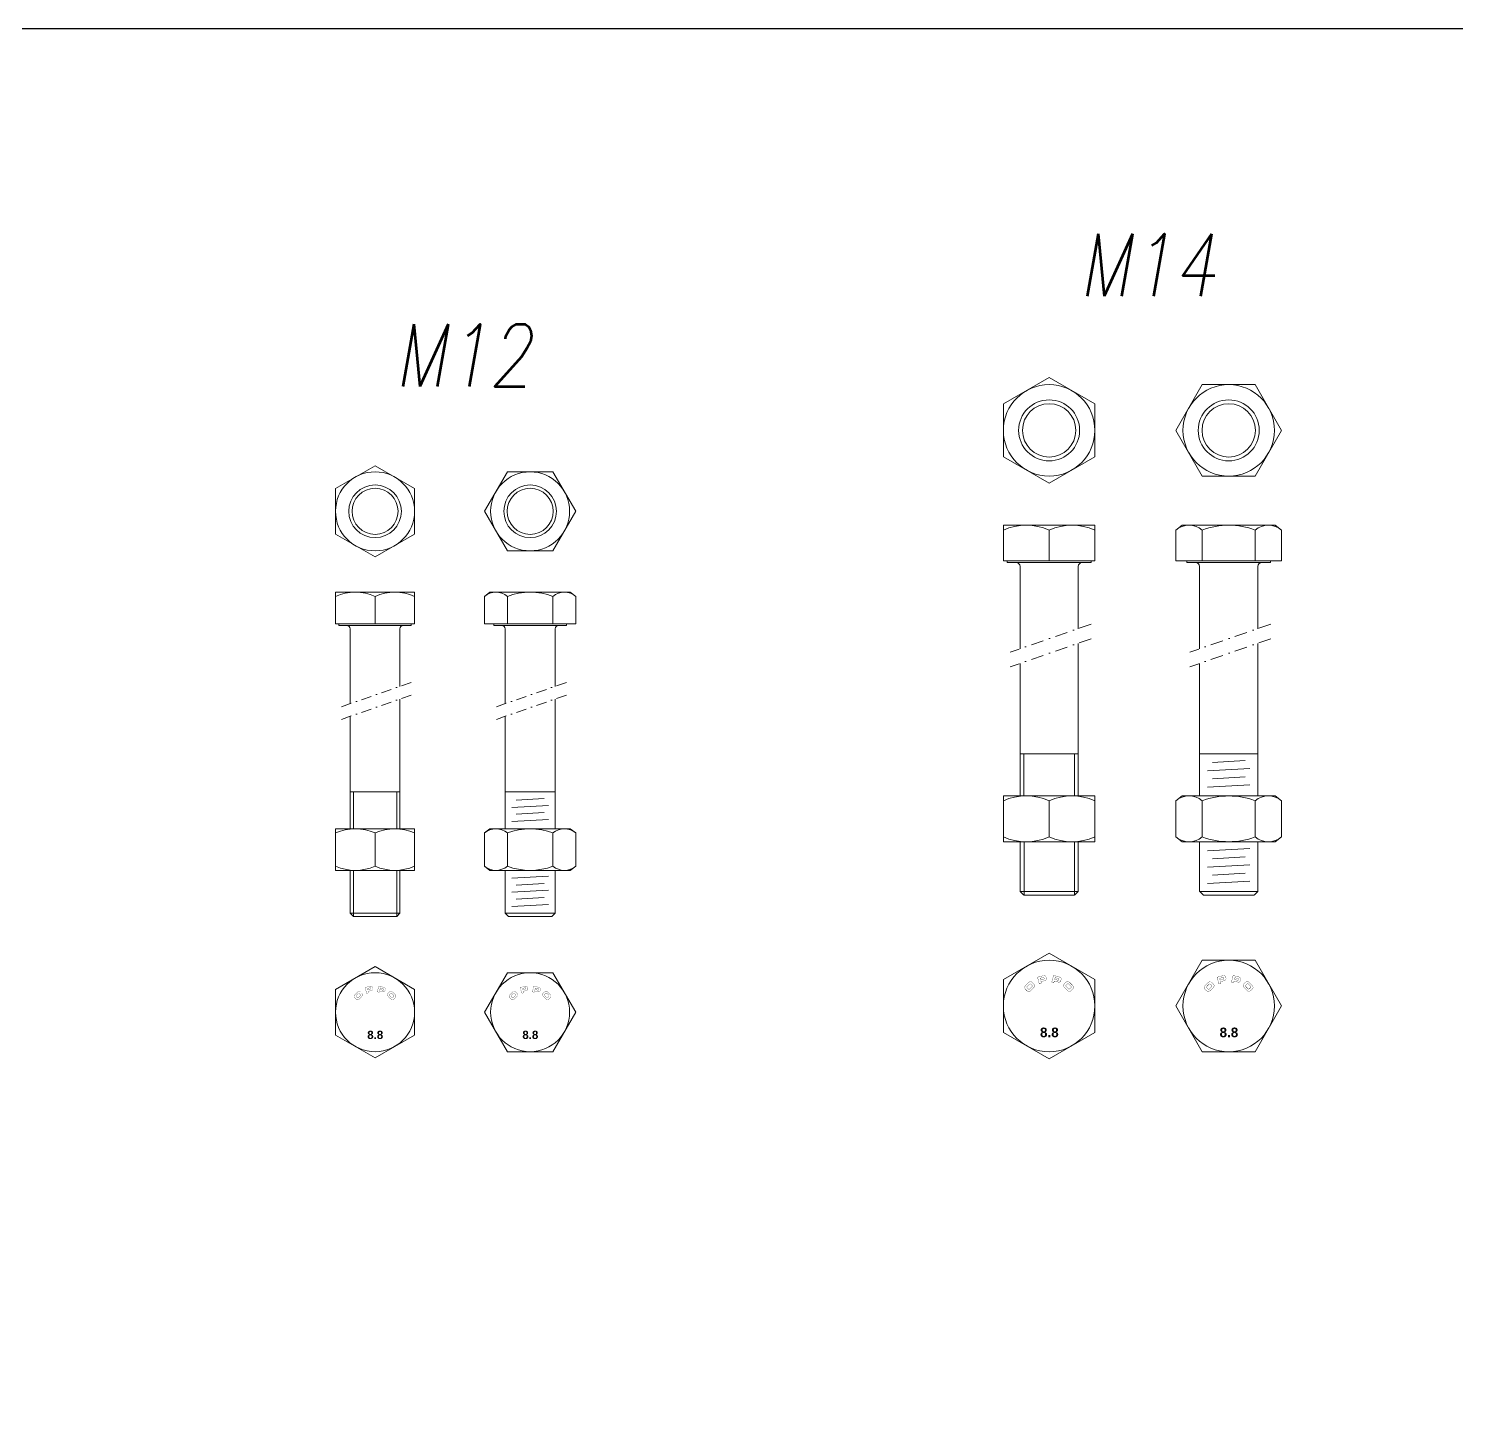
# Model space of a CAD drawing. Header units: millimetres. Extents: x -6949 to 305728, y -55091 to 76684.
# Drawn here: x 1092.6 to 1436, y -47562.1 to -47226.8 of the extents above; entities that cross this region are included whole.
import ezdxf
from ezdxf.enums import TextEntityAlignment as Align

# ---------------------------------------------------------------- set-up
doc = ezdxf.new("R2010")
doc.units = ezdxf.units.MM
doc.linetypes.add('TRATTO-PUNTO', pattern=[1, 0.5, -0.25, 0, -0.25])
doc.layers.add('bulloni', color=5, linetype='Continuous', lineweight=18)
doc.styles.add('NEGATIVO', font='swissbo.ttf', dxfattribs={"width": 0.8, "oblique": 10})
doc.styles.add('ROMANS', font='romans.shx', dxfattribs={"width": 0.8, "oblique": 10})

msp = doc.modelspace()

# ---------------------------------------------------------------- linework, layer by layer
at = {"color": 251}
msp.add_lwpolyline([(452.3171, -47226.7957), (1779.3608, -47226.7957), (1779.3608, -47941.7281), (452.3171, -47941.7281)], close=True, dxfattribs=at)
at = {"layer": 'bulloni'}
for p, q in [((1349.0114, -47346.253), (1327.0114, -47346.253)), ((1327.0114, -47346.253), (1327.0114, -47354.7946)), ((1338.0114, -47347.4047), (1338.0114, -47354.7946)), ((1349.0114, -47346.253), (1349.0114, -47354.7946)), ((1370.0179, -47346.253), (1368.4995, -47347.4047)), ((1368.4995, -47347.4047), (1368.4995, -47354.7946)), ((1392.3846, -47346.253), (1370.0179, -47346.253)), ((1374.8504, -47354.7946), (1374.8504, -47347.4047)), ((1387.5521, -47347.4047), (1387.5521, -47354.7946)), ((1392.3846, -47346.253), (1393.9029, -47347.4047)), ((1393.9029, -47347.4047), (1393.9029, -47354.7946)), ((1349.0114, -47354.7946), (1327.0114, -47354.7946)), ((1327.928, -47354.7946), (1327.928, -47355.253)), ((1348.0947, -47355.253), (1327.928, -47355.253)), ((1331.0114, -47375.9614), (1331.0114, -47356.1696)), ((1345.0114, -47371.1432), (1345.0114, -47356.1696)), ((1348.0947, -47354.7946), (1348.0947, -47355.253)), ((1393.9029, -47354.7946), (1368.4995, -47354.7946)), ((1371.1179, -47354.7946), (1371.1179, -47355.253)), ((1391.2846, -47355.253), (1371.1179, -47355.253)), ((1374.2012, -47375.9614), (1374.2012, -47356.1696)), ((1388.2012, -47371.1432), (1388.2012, -47356.1696)), ((1391.2846, -47354.7946), (1391.2846, -47355.253)), ((1185.3961, -47362.3852), (1166.3961, -47362.3852)), ((1166.3961, -47362.3852), (1166.3961, -47369.9893)), ((1175.8961, -47363.3798), (1175.8961, -47369.9893)), ((1185.3961, -47362.3852), (1185.3961, -47369.9893)), ((1203.538, -47362.3852), (1202.2267, -47363.3798)), ((1202.2267, -47363.3798), (1202.2267, -47369.9893)), ((1222.8547, -47362.3852), (1203.538, -47362.3852)), ((1207.7116, -47369.9893), (1207.7116, -47363.3798)), ((1218.6812, -47363.3798), (1218.6812, -47369.9893)), ((1222.8547, -47362.3852), (1224.166, -47363.3798)), ((1224.166, -47363.3798), (1224.166, -47369.9893)), ((1185.3961, -47369.9893), (1166.3961, -47369.9893)), ((1167.1877, -47369.9893), (1167.1877, -47370.3852)), ((1184.6044, -47370.3852), (1167.1877, -47370.3852)), ((1169.8961, -47389.1788), (1169.8961, -47371.1768)), ((1181.8961, -47385.0177), (1181.8961, -47371.1768)), ((1184.6044, -47369.9893), (1184.6044, -47370.3852)), ((1224.166, -47369.9893), (1202.2267, -47369.9893)), ((1204.488, -47369.9893), (1204.488, -47370.3852)), ((1221.9047, -47370.3852), (1204.488, -47370.3852)), ((1207.1964, -47389.1788), (1207.1964, -47371.1768)), ((1219.1964, -47385.0177), (1219.1964, -47371.1768)), ((1221.9047, -47369.9893), (1221.9047, -47370.3852)), ((1345.0114, -47411.3714), (1345.0114, -47374.6767)), ((1388.2012, -47411.3714), (1388.2012, -47374.6767)), ((1331.0114, -47411.3714), (1331.0114, -47379.4949)), ((1374.2012, -47411.3714), (1374.2012, -47379.4949)), ((1181.8961, -47419.2602), (1181.8961, -47388.0694)), ((1219.1964, -47419.2602), (1219.1964, -47388.0694)), ((1169.8961, -47419.2602), (1169.8961, -47392.2305)), ((1207.1964, -47419.2602), (1207.1964, -47392.2305)), ((1345.0114, -47401.253), (1331.0114, -47401.253)), ((1331.928, -47411.3714), (1331.928, -47401.253)), ((1344.0947, -47411.3714), (1344.0947, -47401.253)), ((1388.2012, -47401.253), (1374.2012, -47401.253)), ((1376.0941, -47405.3347), (1386.3084, -47404.7634)), ((1377.2726, -47403.3045), (1385.1298, -47402.865)), ((1376.0941, -47409.2632), (1386.3084, -47408.6919)), ((1377.2726, -47407.233), (1385.1298, -47406.7936)), ((1181.8961, -47410.3852), (1169.8961, -47410.3852)), ((1170.6877, -47419.2602), (1170.6877, -47410.3852)), ((1181.1044, -47419.2602), (1181.1044, -47410.3852)), ((1219.0425, -47410.3852), (1207.3502, -47410.3852)), ((1219.0425, -47410.3852), (1207.3502, -47410.3852)), ((1209.8035, -47412.3694), (1216.5892, -47411.9899)), ((1349.0114, -47411.3714), (1327.0114, -47411.3714)), ((1327.0114, -47411.3714), (1327.0114, -47422.3714)), ((1338.0114, -47412.5231), (1338.0114, -47421.2197)), ((1349.0114, -47411.3714), (1349.0114, -47422.3714)), ((1370.0179, -47411.3714), (1368.4995, -47412.5231)), ((1368.4995, -47412.5231), (1368.4995, -47421.2197)), ((1392.3846, -47411.3714), (1370.0179, -47411.3714)), ((1374.8504, -47421.2197), (1374.8504, -47412.5231)), ((1387.5521, -47412.5231), (1387.5521, -47421.2197)), ((1392.3846, -47411.3714), (1393.9029, -47412.5231)), ((1393.9029, -47412.5231), (1393.9029, -47421.2197)), ((1208.7857, -47414.1227), (1217.6071, -47413.6294)), ((1209.8035, -47415.7622), (1216.5892, -47415.3827)), ((1185.3961, -47419.2602), (1166.3961, -47419.2602)), ((1166.3961, -47419.2602), (1166.3961, -47429.2602)), ((1185.3961, -47419.2602), (1185.3961, -47429.2602)), ((1203.538, -47419.2602), (1202.2267, -47420.2549)), ((1222.8547, -47419.2602), (1203.538, -47419.2602)), ((1208.7857, -47417.5156), (1217.6071, -47417.0222)), ((1222.8547, -47419.2602), (1224.166, -47420.2549)), ((1175.8961, -47420.2549), (1175.8961, -47428.2656)), ((1202.2267, -47420.2549), (1202.2267, -47428.2656)), ((1207.7116, -47428.2656), (1207.7116, -47420.2549)), ((1218.6812, -47420.2549), (1218.6812, -47428.2656)), ((1224.166, -47420.2549), (1224.166, -47428.2656)), ((1349.0114, -47422.3714), (1327.0114, -47422.3714)), ((1331.0114, -47434.3363), (1331.0114, -47422.3714)), ((1331.9807, -47435.253), (1331.9807, -47422.3714)), ((1344.0947, -47435.253), (1344.0947, -47422.3714)), ((1345.0114, -47434.3363), (1345.0114, -47422.3714)), ((1370.0179, -47422.3714), (1368.4995, -47421.2197)), ((1392.3846, -47422.3714), (1370.0179, -47422.3714)), ((1374.2012, -47434.3363), (1374.2012, -47422.3714)), ((1388.2012, -47434.3363), (1388.2012, -47422.3714)), ((1392.3846, -47422.3714), (1393.9029, -47421.2197)), ((1376.0941, -47424.5662), (1386.3084, -47423.995)), ((1377.2726, -47426.4646), (1385.1298, -47426.0252)), ((1185.3961, -47429.2602), (1166.3961, -47429.2602)), ((1169.8961, -47439.5935), (1169.8961, -47429.2602)), ((1170.6877, -47440.3852), (1170.6877, -47429.2602)), ((1181.1044, -47440.3852), (1181.1044, -47429.2602)), ((1181.8961, -47439.5935), (1181.8961, -47429.2602)), ((1203.538, -47429.2602), (1202.2267, -47428.2656)), ((1222.8547, -47429.2602), (1203.538, -47429.2602)), ((1207.1964, -47439.5935), (1207.1964, -47429.2602)), ((1219.1964, -47439.5935), (1219.1964, -47429.2602)), ((1222.8547, -47429.2602), (1224.166, -47428.2656)), ((1376.0941, -47428.4948), (1386.3084, -47427.9235)), ((1208.7857, -47431.1557), (1217.6071, -47430.6624)), ((1209.8035, -47432.7952), (1216.5892, -47432.4157)), ((1376.0941, -47432.4234), (1386.3084, -47431.8521)), ((1377.2726, -47430.3932), (1385.1298, -47429.9537)), ((1208.7857, -47434.5486), (1217.6071, -47434.0552)), ((1209.8035, -47436.1881), (1216.5892, -47435.8086)), ((1331.928, -47435.253), (1331.0114, -47434.3363)), ((1344.9587, -47434.3363), (1331.064, -47434.3363)), ((1344.0421, -47435.253), (1331.9807, -47435.253)), ((1345.0114, -47434.3363), (1344.0947, -47435.253)), ((1388.1486, -47434.3363), (1374.2538, -47434.3363)), ((1375.1705, -47435.253), (1374.2538, -47434.3363)), ((1387.2319, -47435.253), (1375.1705, -47435.253)), ((1388.2012, -47434.3363), (1387.2846, -47435.253)), ((1170.6877, -47440.3852), (1169.8961, -47439.5935)), ((1181.8961, -47439.5935), (1169.8961, -47439.5935)), ((1181.8961, -47439.5935), (1181.1044, -47440.3852)), ((1219.1964, -47439.5935), (1207.1964, -47439.5935)), ((1207.988, -47440.3852), (1207.1964, -47439.5935)), ((1208.7857, -47437.9415), (1217.6071, -47437.4481)), ((1219.1964, -47439.5935), (1218.4047, -47440.3852)), ((1181.1044, -47440.3852), (1170.6877, -47440.3852)), ((1218.4047, -47440.3852), (1207.988, -47440.3852))]:
    msp.add_line(p, q, dxfattribs=at)
at = {"layer": 'bulloni', "linetype": 'TRATTO-PUNTO', "ltscale": 6}
for p, q in [((1348.1061, -47370.0519), (1328.6523, -47376.7977)), ((1391.2959, -47370.0519), (1371.8421, -47376.7977)), ((1348.1061, -47373.5854), (1328.6523, -47380.3311)), ((1391.2959, -47373.5854), (1371.8421, -47380.3311))]:
    msp.add_line(p, q, dxfattribs=at)
at = {"layer": 'bulloni', "linetype": 'TRATTO-PUNTO', "ltscale": 5}
for p, q in [((1184.6142, -47384.0752), (1167.8132, -47389.901)), ((1221.9145, -47384.0752), (1205.1135, -47389.901)), ((1184.6142, -47387.1268), (1167.8132, -47392.9527)), ((1221.9145, -47387.1268), (1205.1135, -47392.9527))]:
    msp.add_line(p, q, dxfattribs=at)
at = {"layer": 'bulloni'}
for points in [[(1338.0114, -47336.1419), (1349.0114, -47329.7911), (1349.0114, -47317.0894), (1338.0114, -47310.7385), (1327.0114, -47317.0894), (1327.0114, -47329.7911)], [(1368.4995, -47323.4402), (1374.8504, -47334.4402), (1387.5521, -47334.4402), (1393.9029, -47323.4402), (1387.5521, -47312.4402), (1374.8504, -47312.4402)], [(1175.8961, -47353.8802), (1185.3961, -47348.3954), (1185.3961, -47337.4257), (1175.8961, -47331.9409), (1166.3961, -47337.4257), (1166.3961, -47348.3954)], [(1202.2267, -47342.9105), (1207.7116, -47352.4105), (1218.6812, -47352.4105), (1224.166, -47342.9105), (1218.6812, -47333.4105), (1207.7116, -47333.4105)], [(1338.0114, -47474.5909), (1349.0114, -47468.2401), (1349.0114, -47455.5384), (1338.0114, -47449.1875), (1327.0114, -47455.5384), (1327.0114, -47468.2401)], [(1175.8961, -47474.3589), (1185.3961, -47468.874), (1185.3961, -47457.9044), (1175.8961, -47452.4196), (1166.3961, -47457.9044), (1166.3961, -47468.874)], [(1202.2267, -47463.3892), (1207.7116, -47472.8892), (1218.6812, -47472.8892), (1224.166, -47463.3892), (1218.6812, -47453.8892), (1207.7116, -47453.8892)], [(1368.4995, -47461.8892), (1374.8504, -47472.8892), (1387.5521, -47472.8892), (1393.9029, -47461.8892), (1387.5521, -47450.8892), (1374.8504, -47450.8892)]]:
    msp.add_lwpolyline(points, close=True, dxfattribs=at)
for points, const_width in [([(1173.8725, -47458.8418), (1174.2929, -47458.7292), (1174.1994, -47458.38), (1175.0466, -47458.153), (1175.2301, -47458.0621), (1175.3187, -47457.9276), (1175.3452, -47457.768), (1175.3232, -47457.6075), (1175.2903, -47457.4846), (1175.2204, -47457.3023), (1175.103, -47457.1745), (1174.922, -47457.119), (1174.6594, -47457.1477), (1173.5017, -47457.4579), (1173.8725, -47458.8418)], 0.0542), ([(1176.4387, -47458.4749), (1176.8591, -47458.5876), (1176.9527, -47458.2384), (1177.7996, -47458.4653), (1178.0042, -47458.4784), (1178.1482, -47458.4063), (1178.251, -47458.2813), (1178.3119, -47458.1313), (1178.3449, -47458.0083), (1178.3758, -47457.8156), (1178.338, -47457.6462), (1178.2087, -47457.5076), (1177.967, -47457.4011), (1176.8095, -47457.091), (1176.4387, -47458.4749)], 0.0542), ([(1211.1728, -47458.8418), (1211.5933, -47458.7292), (1211.4997, -47458.38), (1212.3469, -47458.153), (1212.5304, -47458.0621), (1212.619, -47457.9276), (1212.6456, -47457.768), (1212.6236, -47457.6075), (1212.5906, -47457.4846), (1212.5208, -47457.3023), (1212.4033, -47457.1745), (1212.2224, -47457.119), (1211.9597, -47457.1477), (1210.802, -47457.4579), (1211.1728, -47458.8418)], 0.0542), ([(1213.739, -47458.4749), (1214.1594, -47458.5876), (1214.253, -47458.2384), (1215.0999, -47458.4653), (1215.3046, -47458.4784), (1215.4486, -47458.4063), (1215.5513, -47458.2813), (1215.6123, -47458.1313), (1215.6452, -47458.0083), (1215.6761, -47457.8156), (1215.6383, -47457.6462), (1215.5091, -47457.5076), (1215.2673, -47457.4011), (1214.1098, -47457.091), (1213.739, -47458.4749)], 0.0542), ([(1334.3049, -47456.5868), (1334.4816, -47456.8409), (1334.5145, -47457.0728), (1334.4151, -47457.3048), (1334.2165, -47457.5478), (1333.6309, -47458.1333), (1333.3879, -47458.332), (1333.1558, -47458.4315), (1332.9186, -47458.4039), (1332.67, -47458.2218), (1332.3109, -47457.8627), (1332.1287, -47457.6141), (1332.1009, -47457.3767), (1332.2005, -47457.1446), (1332.4048, -47456.9072), (1332.9903, -47456.3216), (1333.2277, -47456.1173), (1333.4596, -47456.018), (1333.6918, -47456.051), (1333.9458, -47456.2278), (1334.3049, -47456.5868)], 0.0632), ([(1333.6807, -47456.7251), (1333.4596, -47456.5814), (1333.3438, -47456.5977), (1333.2112, -47456.6972), (1332.7804, -47457.128), (1332.6754, -47457.2661), (1332.6589, -47457.3821), (1332.7032, -47457.4925), (1332.8026, -47457.6032), (1332.9241, -47457.7247), (1333.0401, -47457.8295), (1333.1505, -47457.8738), (1333.2553, -47457.8573), (1333.377, -47457.7577), (1333.8409, -47457.2939), (1333.9348, -47457.1778), (1333.9513, -47457.0731), (1333.9072, -47456.9624), (1333.8022, -47456.8466), (1333.6807, -47456.7251)], 0.0632), ([(1335.6506, -47456.5839), (1336.1411, -47456.4525), (1336.0319, -47456.0451), (1337.0203, -47455.7803), (1337.2344, -47455.6742), (1337.3378, -47455.5173), (1337.3687, -47455.3312), (1337.3431, -47455.1439), (1337.3047, -47455.0005), (1337.2232, -47454.7878), (1337.0861, -47454.6387), (1336.875, -47454.574), (1336.5686, -47454.6074), (1335.2179, -47454.9693), (1335.6506, -47456.5839)], 0.0632), ([(1335.8136, -47455.2304), (1336.5455, -47455.0343), (1336.7236, -47455.035), (1336.8051, -47455.1586), (1336.8213, -47455.2191), (1336.8179, -47455.3575), (1336.7038, -47455.4447), (1335.9268, -47455.6529), (1335.8136, -47455.2304)], 0.0632), ([(1338.6444, -47456.1559), (1339.1349, -47456.2873), (1339.2441, -47455.8799), (1340.2322, -47456.1447), (1340.4709, -47456.16), (1340.6389, -47456.0758), (1340.7588, -47455.93), (1340.8299, -47455.7549), (1340.8683, -47455.6115), (1340.9044, -47455.3867), (1340.8603, -47455.189), (1340.7095, -47455.0273), (1340.4274, -47454.9031), (1339.077, -47454.5412), (1338.6444, -47456.1559)], 0.0632), ([(1339.4624, -47455.0652), (1340.194, -47455.2612), (1340.3479, -47455.3508), (1340.3569, -47455.4987), (1340.3407, -47455.5593), (1340.2686, -47455.6774), (1340.1262, -47455.6959), (1339.3492, -47455.4877), (1339.4624, -47455.0652)], 0.0632), ([(1341.6706, -47456.5412), (1341.4939, -47456.7953), (1341.4611, -47457.0272), (1341.5604, -47457.2591), (1341.7591, -47457.5021), (1342.3446, -47458.0877), (1342.5876, -47458.2864), (1342.8198, -47458.3859), (1343.0569, -47458.3583), (1343.3056, -47458.1762), (1343.6646, -47457.8171), (1343.8468, -47457.5684), (1343.8746, -47457.3311), (1343.7751, -47457.0989), (1343.5707, -47456.8616), (1342.9852, -47456.276), (1342.7478, -47456.0717), (1342.5159, -47455.9724), (1342.2838, -47456.0054), (1342.0297, -47456.1821), (1341.6706, -47456.5412)], 0.0632), ([(1342.2949, -47456.6794), (1342.5159, -47456.5358), (1342.6318, -47456.5521), (1342.7643, -47456.6516), (1343.1951, -47457.0824), (1343.3001, -47457.2204), (1343.3166, -47457.3365), (1343.2723, -47457.4469), (1343.173, -47457.5576), (1343.0515, -47457.6791), (1342.9354, -47457.7838), (1342.825, -47457.8282), (1342.7202, -47457.8116), (1342.5985, -47457.7121), (1342.1347, -47457.2483), (1342.0408, -47457.1322), (1342.0242, -47457.0274), (1342.0684, -47456.9168), (1342.1733, -47456.8009), (1342.2949, -47456.6794)], 0.0632), ([(1377.4948, -47456.5868), (1377.6715, -47456.8409), (1377.7043, -47457.0728), (1377.605, -47457.3048), (1377.4063, -47457.5478), (1376.8208, -47458.1333), (1376.5777, -47458.332), (1376.3456, -47458.4315), (1376.1085, -47458.4039), (1375.8598, -47458.2218), (1375.5007, -47457.8627), (1375.3186, -47457.6141), (1375.2908, -47457.3767), (1375.3903, -47457.1446), (1375.5946, -47456.9072), (1376.1802, -47456.3216), (1376.4176, -47456.1173), (1376.6495, -47456.018), (1376.8816, -47456.051), (1377.1357, -47456.2278), (1377.4948, -47456.5868)], 0.0632), ([(1376.8705, -47456.7251), (1376.6495, -47456.5814), (1376.5336, -47456.5977), (1376.401, -47456.6972), (1375.9702, -47457.128), (1375.8652, -47457.2661), (1375.8487, -47457.3821), (1375.8931, -47457.4925), (1375.9924, -47457.6032), (1376.1139, -47457.7247), (1376.23, -47457.8295), (1376.3404, -47457.8738), (1376.4452, -47457.8573), (1376.5669, -47457.7577), (1377.0307, -47457.2939), (1377.1246, -47457.1778), (1377.1411, -47457.0731), (1377.097, -47456.9624), (1376.992, -47456.8466), (1376.8705, -47456.7251)], 0.0632), ([(1378.8404, -47456.5839), (1379.3309, -47456.4525), (1379.2218, -47456.0451), (1380.2102, -47455.7803), (1380.4243, -47455.6742), (1380.5277, -47455.5173), (1380.5586, -47455.3312), (1380.5329, -47455.1439), (1380.4945, -47455.0005), (1380.413, -47454.7878), (1380.276, -47454.6387), (1380.0649, -47454.574), (1379.7584, -47454.6074), (1378.4078, -47454.9693), (1378.8404, -47456.5839)], 0.0632), ([(1379.0035, -47455.2304), (1379.7353, -47455.0343), (1379.9134, -47455.035), (1379.9949, -47455.1586), (1380.0111, -47455.2191), (1380.0078, -47455.3575), (1379.8937, -47455.4447), (1379.1167, -47455.6529), (1379.0035, -47455.2304)], 0.0632), ([(1381.8343, -47456.1559), (1382.3248, -47456.2873), (1382.4339, -47455.8799), (1383.422, -47456.1447), (1383.6608, -47456.16), (1383.8288, -47456.0758), (1383.9486, -47455.93), (1384.0197, -47455.7549), (1384.0582, -47455.6115), (1384.0942, -47455.3867), (1384.0501, -47455.189), (1383.8993, -47455.0273), (1383.6173, -47454.9031), (1382.2669, -47454.5412), (1381.8343, -47456.1559)], 0.0632), ([(1382.6522, -47455.0652), (1383.3838, -47455.2612), (1383.5377, -47455.3508), (1383.5468, -47455.4987), (1383.5305, -47455.5593), (1383.4585, -47455.6774), (1383.316, -47455.6959), (1382.539, -47455.4877), (1382.6522, -47455.0652)], 0.0632), ([(1384.8605, -47456.5412), (1384.6837, -47456.7953), (1384.6509, -47457.0272), (1384.7503, -47457.2591), (1384.9489, -47457.5021), (1385.5345, -47458.0877), (1385.7775, -47458.2864), (1386.0096, -47458.3859), (1386.2468, -47458.3583), (1386.4954, -47458.1762), (1386.8545, -47457.8171), (1387.0366, -47457.5684), (1387.0645, -47457.3311), (1386.9649, -47457.0989), (1386.7606, -47456.8616), (1386.175, -47456.276), (1385.9377, -47456.0717), (1385.7058, -47455.9724), (1385.4736, -47456.0054), (1385.2195, -47456.1821), (1384.8605, -47456.5412)], 0.0632), ([(1385.4847, -47456.6794), (1385.7058, -47456.5358), (1385.8216, -47456.5521), (1385.9542, -47456.6516), (1386.385, -47457.0824), (1386.49, -47457.2204), (1386.5065, -47457.3365), (1386.4622, -47457.4469), (1386.3628, -47457.5576), (1386.2413, -47457.6791), (1386.1253, -47457.7838), (1386.0148, -47457.8282), (1385.9101, -47457.8116), (1385.7883, -47457.7121), (1385.3245, -47457.2483), (1385.2306, -47457.1322), (1385.2141, -47457.0274), (1385.2582, -47456.9168), (1385.3632, -47456.8009), (1385.4847, -47456.6794)], 0.0632), ([(1172.7191, -47458.8443), (1172.8706, -47459.0621), (1172.8987, -47459.2609), (1172.8136, -47459.4597), (1172.6433, -47459.668), (1172.1414, -47460.1699), (1171.9331, -47460.3402), (1171.7341, -47460.4255), (1171.5308, -47460.4018), (1171.3177, -47460.2457), (1171.0099, -47459.9379), (1170.8538, -47459.7248), (1170.83, -47459.5213), (1170.9153, -47459.3224), (1171.0904, -47459.1189), (1171.5923, -47458.617), (1171.7958, -47458.4419), (1171.9946, -47458.3567), (1172.1935, -47458.3851), (1172.4113, -47458.5365), (1172.7191, -47458.8443)], 0.0542), ([(1172.184, -47458.9628), (1171.9946, -47458.8397), (1171.8953, -47458.8536), (1171.7816, -47458.939), (1171.4124, -47459.3082), (1171.3224, -47459.4265), (1171.3082, -47459.526), (1171.3462, -47459.6206), (1171.4314, -47459.7155), (1171.5355, -47459.8196), (1171.635, -47459.9094), (1171.7296, -47459.9474), (1171.8194, -47459.9333), (1171.9238, -47459.8479), (1172.3213, -47459.4504), (1172.4018, -47459.3509), (1172.416, -47459.2611), (1172.3782, -47459.1662), (1172.2882, -47459.0669), (1172.184, -47458.9628)], 0.0542), ([(1174.0123, -47457.6817), (1174.6396, -47457.5136), (1174.7922, -47457.5141), (1174.8621, -47457.6201), (1174.876, -47457.672), (1174.8731, -47457.7906), (1174.7753, -47457.8654), (1174.1093, -47458.0438), (1174.0123, -47457.6817)], 0.0542), ([(1177.1398, -47457.5401), (1177.7669, -47457.7081), (1177.8988, -47457.7849), (1177.9065, -47457.9116), (1177.8926, -47457.9635), (1177.8308, -47458.0648), (1177.7088, -47458.0807), (1177.0427, -47457.9022), (1177.1398, -47457.5401)], 0.0542), ([(1179.0325, -47458.8052), (1178.8811, -47459.023), (1178.8529, -47459.2218), (1178.9381, -47459.4206), (1179.1084, -47459.6289), (1179.6103, -47460.1308), (1179.8186, -47460.301), (1180.0175, -47460.3864), (1180.2208, -47460.3627), (1180.4339, -47460.2066), (1180.7417, -47459.8988), (1180.8978, -47459.6857), (1180.9217, -47459.4822), (1180.8364, -47459.2833), (1180.6612, -47459.0798), (1180.1593, -47458.5779), (1179.9559, -47458.4028), (1179.7571, -47458.3176), (1179.5581, -47458.346), (1179.3403, -47458.4974), (1179.0325, -47458.8052)], 0.0542), ([(1179.5676, -47458.9237), (1179.7571, -47458.8005), (1179.8564, -47458.8145), (1179.97, -47458.8998), (1180.3393, -47459.2691), (1180.4293, -47459.3874), (1180.4434, -47459.4869), (1180.4054, -47459.5815), (1180.3203, -47459.6764), (1180.2161, -47459.7805), (1180.1167, -47459.8703), (1180.022, -47459.9083), (1179.9322, -47459.8942), (1179.8279, -47459.8088), (1179.4303, -47459.4113), (1179.3498, -47459.3118), (1179.3357, -47459.222), (1179.3735, -47459.1271), (1179.4635, -47459.0278), (1179.5676, -47458.9237)], 0.0542), ([(1210.0194, -47458.8443), (1210.1709, -47459.0621), (1210.199, -47459.2609), (1210.1139, -47459.4597), (1209.9436, -47459.668), (1209.4417, -47460.1699), (1209.2334, -47460.3402), (1209.0344, -47460.4255), (1208.8312, -47460.4018), (1208.618, -47460.2457), (1208.3103, -47459.9379), (1208.1541, -47459.7248), (1208.1303, -47459.5213), (1208.2156, -47459.3224), (1208.3907, -47459.1189), (1208.8926, -47458.617), (1209.0961, -47458.4419), (1209.2949, -47458.3567), (1209.4939, -47458.3851), (1209.7116, -47458.5365), (1210.0194, -47458.8443)], 0.0542), ([(1209.4844, -47458.9628), (1209.2949, -47458.8397), (1209.1956, -47458.8536), (1209.0819, -47458.939), (1208.7127, -47459.3082), (1208.6227, -47459.4265), (1208.6085, -47459.526), (1208.6465, -47459.6206), (1208.7317, -47459.7155), (1208.8358, -47459.8196), (1208.9353, -47459.9094), (1209.03, -47459.9474), (1209.1198, -47459.9333), (1209.2241, -47459.8479), (1209.6217, -47459.4504), (1209.7021, -47459.3509), (1209.7163, -47459.2611), (1209.6785, -47459.1662), (1209.5885, -47459.0669), (1209.4844, -47458.9628)], 0.0542), ([(1211.3126, -47457.6817), (1211.9399, -47457.5136), (1212.0925, -47457.5141), (1212.1624, -47457.6201), (1212.1763, -47457.672), (1212.1734, -47457.7906), (1212.0756, -47457.8654), (1211.4096, -47458.0438), (1211.3126, -47457.6817)], 0.0542), ([(1214.4401, -47457.5401), (1215.0672, -47457.7081), (1215.1991, -47457.7849), (1215.2069, -47457.9116), (1215.1929, -47457.9635), (1215.1312, -47458.0648), (1215.0091, -47458.0807), (1214.3431, -47457.9022), (1214.4401, -47457.5401)], 0.0542), ([(1216.3329, -47458.8052), (1216.1814, -47459.023), (1216.1533, -47459.2218), (1216.2384, -47459.4206), (1216.4087, -47459.6289), (1216.9106, -47460.1308), (1217.1189, -47460.301), (1217.3179, -47460.3864), (1217.5211, -47460.3627), (1217.7343, -47460.2066), (1218.042, -47459.8988), (1218.1982, -47459.6857), (1218.222, -47459.4822), (1218.1367, -47459.2833), (1217.9616, -47459.0798), (1217.4596, -47458.5779), (1217.2562, -47458.4028), (1217.0574, -47458.3176), (1216.8584, -47458.346), (1216.6406, -47458.4974), (1216.3329, -47458.8052)], 0.0542), ([(1216.8679, -47458.9237), (1217.0574, -47458.8005), (1217.1567, -47458.8145), (1217.2704, -47458.8998), (1217.6396, -47459.2691), (1217.7296, -47459.3874), (1217.7438, -47459.4869), (1217.7058, -47459.5815), (1217.6206, -47459.6764), (1217.5165, -47459.7805), (1217.417, -47459.8703), (1217.3223, -47459.9083), (1217.2325, -47459.8942), (1217.1282, -47459.8088), (1216.7306, -47459.4113), (1216.6501, -47459.3118), (1216.636, -47459.222), (1216.6738, -47459.1271), (1216.7638, -47459.0278), (1216.8679, -47458.9237)], 0.0542)]:
    msp.add_lwpolyline(points, dxfattribs=dict(at, const_width=const_width))
for centre, radius in [((1338.0114, -47323.4402), 11), ((1381.2012, -47323.4402), 11), ((1338.0114, -47323.4402), 7.3333), ((1381.2012, -47323.4402), 7.3333), ((1338.0114, -47323.4402), 6.4167), ((1381.2012, -47323.4402), 6.4167), ((1175.8961, -47342.9105), 9.5), ((1213.1964, -47342.9105), 9.5), ((1175.8961, -47342.9105), 6.3333), ((1213.1964, -47342.9105), 6.3333), ((1175.8961, -47342.9105), 5.5417), ((1213.1964, -47342.9105), 5.5417), ((1175.8961, -47463.3892), 9.5), ((1213.1964, -47463.3892), 9.5), ((1338.0114, -47461.8892), 11), ((1381.2012, -47461.8892), 11)]:
    msp.add_circle(centre, radius, dxfattribs=at)
for centre, radius, start, end in [((1332.5114, -47359.9616), 13.7086, 66.346301, 113.653699), ((1343.5114, -47359.9616), 13.7086, 66.346301, 113.653699), ((1371.6749, -47351.2064), 4.9534, 50.12945, 129.87055), ((1381.2012, -47364.3392), 18.0862, 69.442719, 110.557281), ((1390.7275, -47351.2064), 4.9534, 50.12945, 129.87055), ((1330.0947, -47356.1696), 0.9167, 0, 90), ((1345.928, -47356.1696), 0.9167, 90, 180), ((1373.2846, -47356.1696), 0.9167, 0, 90), ((1389.1179, -47356.1696), 0.9167, 90, 180), ((1171.1461, -47374.2244), 11.8393, 66.346301, 113.653699), ((1180.6461, -47374.2244), 11.8393, 66.346301, 113.653699), ((1204.9691, -47366.6631), 4.278, 50.12945, 129.87055), ((1213.1964, -47378.0051), 15.6199, 69.442719, 110.557281), ((1221.4236, -47366.6631), 4.278, 50.12945, 129.87055), ((1169.1044, -47371.1768), 0.7917, 0, 90), ((1182.6877, -47371.1768), 0.7917, 90, 180), ((1206.4047, -47371.1768), 0.7917, 0, 90), ((1219.988, -47371.1768), 0.7917, 90, 180), ((1332.5114, -47425.0801), 13.7086, 66.346301, 113.653699), ((1343.5114, -47425.0801), 13.7086, 66.346301, 113.653699), ((1371.6749, -47416.3249), 4.9534, 50.12945, 129.87055), ((1381.2012, -47429.4576), 18.0862, 69.442719, 110.557281), ((1390.7275, -47416.3249), 4.9534, 50.12945, 129.87055), ((1171.1461, -47431.0995), 11.8393, 66.346301, 113.653699), ((1180.6461, -47431.0995), 11.8393, 66.346301, 113.653699), ((1204.9691, -47423.5382), 4.278, 50.12945, 129.87055), ((1213.1964, -47434.8801), 15.6199, 69.442719, 110.557281), ((1221.4236, -47423.5382), 4.278, 50.12945, 129.87055), ((1332.5114, -47408.6628), 13.7086, 246.346301, 293.653699), ((1343.5114, -47408.6628), 13.7086, 246.346301, 293.653699), ((1371.6749, -47417.418), 4.9534, 230.12945, 309.87055), ((1381.2012, -47404.2853), 18.0862, 249.442719, 290.557281), ((1390.7275, -47417.418), 4.9534, 230.12945, 309.87055), ((1171.1461, -47417.421), 11.8393, 246.346301, 293.653699), ((1180.6461, -47417.421), 11.8393, 246.346301, 293.653699), ((1204.9691, -47424.9823), 4.278, 230.12945, 309.87055), ((1213.1964, -47413.6403), 15.6199, 249.442719, 290.557281), ((1221.4236, -47424.9823), 4.278, 230.12945, 309.87055)]:
    msp.add_arc(centre, radius, start, end, dxfattribs=at)

# ---------------------------------------------------------------- texts
at = {"layer": 'bulloni', "style": 'ROMANS', "oblique": 10, "width": 0.8}
for s, p in [('M14', (1361.5669, -47291.1515)), ('M12', (1196.9863, -47312.8562))]:
    msp.add_text(s, height=15, dxfattribs=at).set_placement(p, align=Align.CENTER)
at = {"layer": 'bulloni', "linetype": 'Continuous', "style": 'NEGATIVO'}
for height, p in [(2.31, (1335.8163, -47469.3936)), (2.31, (1379.0061, -47469.3936)), (1.98, (1174.0145, -47469.8215)), (1.98, (1211.3149, -47469.8215))]:
    msp.add_text('8.8', height=height, dxfattribs=at).set_placement(p)

doc.saveas('drawing.dxf')
